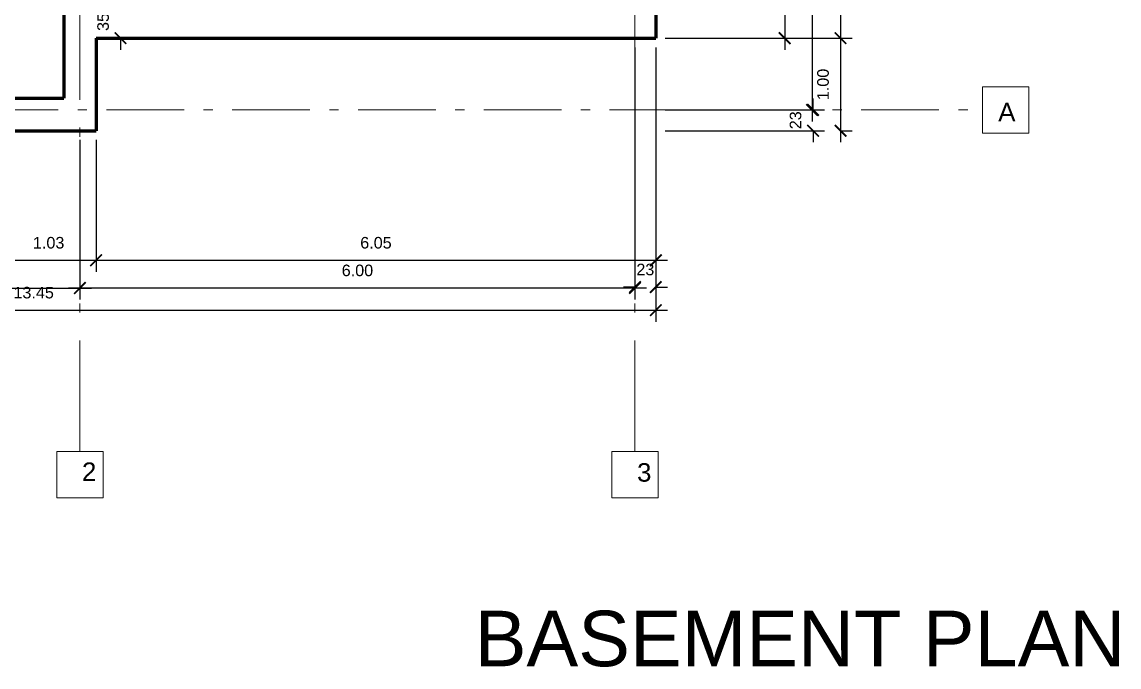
# Model space of a CAD drawing. Header units: inches. Extents: x 12.8 to 66.6, y 2.1 to 46.7.
# Drawn here: x 54.24 to 66.1, y 29.35 to 36.32 of the extents above; entities that cross this region are included whole.
import ezdxf

# ---------------------------------------------------------------- set-up
doc = ezdxf.new("R2010")
doc.units = ezdxf.units.IN
doc.header["$MEASUREMENT"] = 0
doc.linetypes.add('ACAD_ISO10W100', pattern=[18, 12, -3, 0, -3])
for name, color, linetype, lineweight in [('axes', 40, 'ACAD_ISO10W100', 20), ('cote', 252, 'Continuous', 20), ('walls', 160, 'Continuous', 80)]:
    doc.layers.add(name, color=color, linetype=linetype, lineweight=lineweight)
doc.styles.get("Standard").update_dxf_attribs({"font": 'arial.ttf'})
doc.dimstyles.new('1_50_centimeters', dxfattribs={"dimscale": 50, "dimtxt": 0.0025, "dimasz": 0.0025, "dimexe": 0.0025, "dimexo": 0.002, "dimgap": 0.0025, "dimtad": 1, "dimdec": 0, "dimlfac": 100, "dimzin": 0, "dimdsep": 46, "dimtxsty": 'Standard', "dimblk": 'ARCHTICK', "dimcen": 0.002, "dimdle": 0.0025, "dimadec": 0, "dimazin": 0, "dimtfac": 1, "dimtdec": 0, "dimtix": 1, "dimtofl": 0, "dimtmove": 0, "dimatfit": 3, "dimldrblk": 'ARCHTICK', "dimfxl": 1, "dimfxlon": 1, "dimtolj": 1, "dimtzin": 0, "dimarcsym": 0})
doc.dimstyles.new('1_50_meters', dxfattribs={"dimscale": 50, "dimtxt": 0.0025, "dimasz": 0.0025, "dimexe": 0.0025, "dimexo": 0.002, "dimgap": 0.0025, "dimtad": 1, "dimzin": 0, "dimdsep": 46, "dimtxsty": 'Standard', "dimblk": 'ARCHTICK', "dimcen": 0.002, "dimdle": 0.0025, "dimadec": 0, "dimazin": 0, "dimtfac": 1, "dimtofl": 0, "dimtmove": 0, "dimatfit": 3, "dimldrblk": 'ARCHTICK', "dimfxl": 1, "dimfxlon": 1, "dimtolj": 1, "dimtzin": 0, "dimarcsym": 0})

# ---------------------------------------------------------------- blocks, each defined once
blk = doc.blocks.new('_ArchTick')
at = {"color": 0, "linetype": 'ByBlock', "const_width": 0.15}
blk.add_lwpolyline([(-0.5, -0.5), (0.5, 0.5)], dxfattribs=at)
blk = doc.blocks.new('*D658')
at = {"layer": 'cote', "color": 0, "lineweight": -2, "ltscale": 0.1, "transparency": 16777216}
for p, q in [((63.093, 43.524), (63.093, 36.024)), ((61.196, 43.399), (63.218, 43.399)), ((61.196, 36.149), (63.218, 36.149))]:
    blk.add_line(p, q, dxfattribs=at)
at = {"layer": 'Defpoints', "color": 0, "ltscale": 0.1, "transparency": 16777216}
for p in [(61.096, 43.399), (61.096, 36.149), (63.093, 36.149)]:
    blk.add_point(p, dxfattribs=at)
at = {"layer": 'cote', "color": 0, "lineweight": -2, "ltscale": 0.1, "transparency": 16777216, "xscale": 0.125, "yscale": 0.125, "zscale": 0.125}
for p, rotation in [((63.093, 43.399), 90), ((63.093, 36.149), 270)]:
    blk.add_blockref('_ArchTick', p, dxfattribs=dict(at, rotation=rotation))
at = {"layer": 'cote', "color": 0, "ltscale": 0.1, "transparency": 16777216, "insert": (62.904, 39.774), "char_height": 0.125, "attachment_point": 5, "rotation": 90}
blk.add_mtext('\\A1;7.25', dxfattribs=at)
blk = doc.blocks.new('*D613')
at = {"layer": 'cote', "color": 0, "lineweight": -2, "ltscale": 0.1, "transparency": 16777216}
for p, q in [((63.093, 36.274), (63.093, 35.024)), ((63.093, 36.149), (63.218, 36.149)), ((63.093, 35.149), (63.218, 35.149))]:
    blk.add_line(p, q, dxfattribs=at)
at = {"layer": 'Defpoints', "color": 0, "ltscale": 0.1, "transparency": 16777216}
for p in [(63.093, 36.149), (63.093, 35.149), (63.093, 35.149)]:
    blk.add_point(p, dxfattribs=at)
at = {"layer": 'cote', "color": 0, "lineweight": -2, "ltscale": 0.1, "transparency": 16777216, "xscale": 0.125, "yscale": 0.125, "zscale": 0.125}
for p, rotation in [((63.093, 36.149), 90), ((63.093, 35.149), 270)]:
    blk.add_blockref('_ArchTick', p, dxfattribs=dict(at, rotation=rotation))
at = {"layer": 'cote', "color": 0, "ltscale": 0.1, "transparency": 16777216, "insert": (62.904, 35.649), "char_height": 0.125, "attachment_point": 5, "rotation": 90}
blk.add_mtext('\\A1;1.00', dxfattribs=at)
blk = doc.blocks.new('*D614')
at = {"layer": 'cote', "color": 0, "lineweight": -2, "ltscale": 0.1, "transparency": 16777216}
for p, q in [((62.785, 39.399), (62.785, 35.249)), ((61.196, 39.274), (62.91, 39.274)), ((61.196, 35.374), (62.91, 35.374))]:
    blk.add_line(p, q, dxfattribs=at)
at = {"layer": 'Defpoints', "color": 0, "ltscale": 0.1, "transparency": 16777216}
for p in [(61.096, 39.274), (61.096, 35.374), (62.785, 35.374)]:
    blk.add_point(p, dxfattribs=at)
at = {"layer": 'cote', "color": 0, "lineweight": -2, "ltscale": 0.1, "transparency": 16777216, "xscale": 0.125, "yscale": 0.125, "zscale": 0.125}
for p, rotation in [((62.785, 39.274), 90), ((62.785, 35.374), 270)]:
    blk.add_blockref('_ArchTick', p, dxfattribs=dict(at, rotation=rotation))
at = {"layer": 'cote', "color": 0, "ltscale": 0.1, "transparency": 16777216, "insert": (62.596, 37.324), "char_height": 0.125, "attachment_point": 5, "rotation": 90}
blk.add_mtext('\\A1;3.90', dxfattribs=at)
blk = doc.blocks.new('*D615')
at = {"layer": 'cote', "color": 0, "lineweight": -2, "ltscale": 0.1, "transparency": 16777216}
for p, q in [((62.796, 35.374), (62.796, 35.499)), ((61.196, 35.374), (62.921, 35.374)), ((61.196, 35.149), (62.921, 35.149)), ((62.796, 35.149), (62.796, 35.024))]:
    blk.add_line(p, q, dxfattribs=at)
at = {"layer": 'Defpoints', "color": 0, "ltscale": 0.1, "transparency": 16777216}
for p in [(61.096, 35.374), (61.096, 35.149), (62.796, 35.149)]:
    blk.add_point(p, dxfattribs=at)
at = {"layer": 'cote', "color": 0, "lineweight": -2, "ltscale": 0.1, "transparency": 16777216, "xscale": 0.125, "yscale": 0.125, "zscale": 0.125}
for p, rotation in [((62.796, 35.374), 270), ((62.796, 35.149), 90)]:
    blk.add_blockref('_ArchTick', p, dxfattribs=dict(at, rotation=rotation))
at = {"layer": 'cote', "color": 0, "ltscale": 0.1, "transparency": 16777216, "insert": (62.607, 35.262), "char_height": 0.125, "attachment_point": 5, "rotation": 90}
blk.add_mtext('\\A1;23', dxfattribs=at)
blk = doc.blocks.new('*D664')
at = {"layer": 'cote', "color": 0, "lineweight": -2, "ltscale": 0.1, "transparency": 16777216}
for p, q in [((62.489, 40.724), (62.489, 36.024)), ((61.196, 40.599), (62.614, 40.599)), ((61.196, 36.149), (62.614, 36.149))]:
    blk.add_line(p, q, dxfattribs=at)
at = {"layer": 'Defpoints', "color": 0, "ltscale": 0.1, "transparency": 16777216}
for p in [(61.096, 40.599), (61.096, 36.149), (62.489, 36.149)]:
    blk.add_point(p, dxfattribs=at)
at = {"layer": 'cote', "color": 0, "lineweight": -2, "ltscale": 0.1, "transparency": 16777216, "xscale": 0.125, "yscale": 0.125, "zscale": 0.125}
for p, rotation in [((62.489, 40.599), 90), ((62.489, 36.149), 270)]:
    blk.add_blockref('_ArchTick', p, dxfattribs=dict(at, rotation=rotation))
at = {"layer": 'cote', "color": 0, "ltscale": 0.1, "transparency": 16777216, "insert": (62.301, 38.374), "char_height": 0.125, "attachment_point": 5, "rotation": 90}
blk.add_mtext('\\A1;4.45', dxfattribs=at)
blk = doc.blocks.new('*D675')
at = {"layer": 'cote', "color": 0, "lineweight": -2, "ltscale": 0.1, "transparency": 16777216}
for p, q in [((61.096, 36.049), (61.096, 33.085)), ((47.646, 35.049), (47.646, 33.085)), ((47.521, 33.21), (61.221, 33.21))]:
    blk.add_line(p, q, dxfattribs=at)
at = {"layer": 'Defpoints', "color": 0, "ltscale": 0.1, "transparency": 16777216}
for p in [(61.096, 36.149), (47.646, 35.149), (61.096, 33.21)]:
    blk.add_point(p, dxfattribs=at)
at = {"layer": 'cote', "color": 0, "lineweight": -2, "ltscale": 0.1, "transparency": 16777216, "xscale": 0.125, "yscale": 0.125, "zscale": 0.125, "rotation": 180}
blk.add_blockref('_ArchTick', (47.646, 33.21), dxfattribs=at)
at = {"layer": 'cote', "color": 0, "lineweight": -2, "ltscale": 0.1, "transparency": 16777216, "xscale": 0.125, "yscale": 0.125, "zscale": 0.125}
blk.add_blockref('_ArchTick', (61.096, 33.21), dxfattribs=at)
at = {"layer": 'cote', "color": 0, "ltscale": 0.1, "transparency": 16777216, "insert": (54.371, 33.399), "char_height": 0.125, "attachment_point": 5}
blk.add_mtext('\\A1;13.45', dxfattribs=at)
blk = doc.blocks.new('*D620')
at = {"layer": 'cote', "color": 0, "lineweight": -2, "ltscale": 0.1, "transparency": 16777216}
for p, q in [((47.871, 35.049), (47.871, 33.324)), ((54.871, 35.049), (54.871, 33.324)), ((47.746, 33.449), (54.996, 33.449))]:
    blk.add_line(p, q, dxfattribs=at)
at = {"layer": 'Defpoints', "color": 0, "ltscale": 0.1, "transparency": 16777216}
for p in [(47.871, 35.149), (54.871, 35.149), (54.871, 33.449)]:
    blk.add_point(p, dxfattribs=at)
at = {"layer": 'cote', "color": 0, "lineweight": -2, "ltscale": 0.1, "transparency": 16777216, "xscale": 0.125, "yscale": 0.125, "zscale": 0.125, "rotation": 180}
blk.add_blockref('_ArchTick', (47.871, 33.449), dxfattribs=at)
at = {"layer": 'cote', "color": 0, "lineweight": -2, "ltscale": 0.1, "transparency": 16777216, "xscale": 0.125, "yscale": 0.125, "zscale": 0.125}
blk.add_blockref('_ArchTick', (54.871, 33.449), dxfattribs=at)
at = {"layer": 'cote', "color": 0, "ltscale": 0.1, "transparency": 16777216, "insert": (51.371, 33.638), "char_height": 0.125, "attachment_point": 5}
blk.add_mtext('\\A1;7.00', dxfattribs=at)
blk = doc.blocks.new('*D676')
at = {"layer": 'cote', "color": 0, "lineweight": -2, "ltscale": 0.1, "transparency": 16777216}
for p, q in [((54.871, 35.049), (54.871, 33.325)), ((60.871, 35.049), (60.871, 33.325)), ((54.746, 33.45), (60.996, 33.45))]:
    blk.add_line(p, q, dxfattribs=at)
at = {"layer": 'Defpoints', "color": 0, "ltscale": 0.1, "transparency": 16777216}
for p in [(54.871, 35.149), (60.871, 35.149), (60.871, 33.45)]:
    blk.add_point(p, dxfattribs=at)
at = {"layer": 'cote', "color": 0, "lineweight": -2, "ltscale": 0.1, "transparency": 16777216, "xscale": 0.125, "yscale": 0.125, "zscale": 0.125, "rotation": 180}
blk.add_blockref('_ArchTick', (54.871, 33.45), dxfattribs=at)
at = {"layer": 'cote', "color": 0, "lineweight": -2, "ltscale": 0.1, "transparency": 16777216, "xscale": 0.125, "yscale": 0.125, "zscale": 0.125}
blk.add_blockref('_ArchTick', (60.871, 33.45), dxfattribs=at)
at = {"layer": 'cote', "color": 0, "ltscale": 0.1, "transparency": 16777216, "insert": (57.871, 33.639), "char_height": 0.125, "attachment_point": 5}
blk.add_mtext('\\A1;6.00', dxfattribs=at)
blk = doc.blocks.new('*D677')
at = {"layer": 'cote', "color": 0, "lineweight": -2, "ltscale": 0.1, "transparency": 16777216}
for p, q in [((60.871, 36.049), (60.871, 33.335)), ((61.096, 36.049), (61.096, 33.335)), ((60.871, 33.46), (60.746, 33.46)), ((61.096, 33.46), (61.221, 33.46))]:
    blk.add_line(p, q, dxfattribs=at)
at = {"layer": 'Defpoints', "color": 0, "ltscale": 0.1, "transparency": 16777216}
for p in [(60.871, 36.149), (61.096, 36.149), (61.096, 33.46)]:
    blk.add_point(p, dxfattribs=at)
at = {"layer": 'cote', "color": 0, "lineweight": -2, "ltscale": 0.1, "transparency": 16777216, "xscale": 0.125, "yscale": 0.125, "zscale": 0.125}
blk.add_blockref('_ArchTick', (60.871, 33.46), dxfattribs=at)
at = {"layer": 'cote', "color": 0, "lineweight": -2, "ltscale": 0.1, "transparency": 16777216, "xscale": 0.125, "yscale": 0.125, "zscale": 0.125, "rotation": 180}
blk.add_blockref('_ArchTick', (61.096, 33.46), dxfattribs=at)
at = {"layer": 'cote', "color": 0, "ltscale": 0.1, "transparency": 16777216, "insert": (60.983, 33.649), "char_height": 0.125, "attachment_point": 5}
blk.add_mtext('\\A1;23', dxfattribs=at)
blk = doc.blocks.new('*D680')
at = {"layer": 'cote', "color": 0, "lineweight": -2, "ltscale": 0.1, "transparency": 16777216}
for p, q in [((54.021, 35.049), (54.021, 33.624)), ((55.046, 35.049), (55.046, 33.624)), ((53.896, 33.749), (55.171, 33.749))]:
    blk.add_line(p, q, dxfattribs=at)
at = {"layer": 'Defpoints', "color": 0, "ltscale": 0.1, "transparency": 16777216}
for p in [(54.021, 35.149), (55.046, 35.149), (55.046, 33.749)]:
    blk.add_point(p, dxfattribs=at)
at = {"layer": 'cote', "color": 0, "lineweight": -2, "ltscale": 0.1, "transparency": 16777216, "xscale": 0.125, "yscale": 0.125, "zscale": 0.125, "rotation": 180}
blk.add_blockref('_ArchTick', (54.021, 33.749), dxfattribs=at)
at = {"layer": 'cote', "color": 0, "lineweight": -2, "ltscale": 0.1, "transparency": 16777216, "xscale": 0.125, "yscale": 0.125, "zscale": 0.125}
blk.add_blockref('_ArchTick', (55.046, 33.749), dxfattribs=at)
at = {"layer": 'cote', "color": 0, "ltscale": 0.1, "transparency": 16777216, "insert": (54.533, 33.938), "char_height": 0.125, "attachment_point": 5}
blk.add_mtext('\\A1;1.03', dxfattribs=at)
blk = doc.blocks.new('*D681')
at = {"layer": 'cote', "color": 0, "lineweight": -2, "ltscale": 0.1, "transparency": 16777216}
for p, q in [((55.046, 35.049), (55.046, 33.624)), ((61.096, 35.049), (61.096, 33.624)), ((54.921, 33.749), (61.221, 33.749))]:
    blk.add_line(p, q, dxfattribs=at)
at = {"layer": 'Defpoints', "color": 0, "ltscale": 0.1, "transparency": 16777216}
for p in [(55.046, 35.149), (61.096, 35.149), (61.096, 33.749)]:
    blk.add_point(p, dxfattribs=at)
at = {"layer": 'cote', "color": 0, "lineweight": -2, "ltscale": 0.1, "transparency": 16777216, "xscale": 0.125, "yscale": 0.125, "zscale": 0.125, "rotation": 180}
blk.add_blockref('_ArchTick', (55.046, 33.749), dxfattribs=at)
at = {"layer": 'cote', "color": 0, "lineweight": -2, "ltscale": 0.1, "transparency": 16777216, "xscale": 0.125, "yscale": 0.125, "zscale": 0.125}
blk.add_blockref('_ArchTick', (61.096, 33.749), dxfattribs=at)
at = {"layer": 'cote', "color": 0, "ltscale": 0.1, "transparency": 16777216, "insert": (58.071, 33.938), "char_height": 0.125, "attachment_point": 5}
blk.add_mtext('\\A1;6.05', dxfattribs=at)
blk = doc.blocks.new('*D642')
at = {"layer": 'cote', "color": 0, "lineweight": -2, "ltscale": 0.1, "transparency": 16777216}
for p, q in [((55.31, 36.499), (55.31, 36.624)), ((55.146, 36.499), (55.435, 36.499)), ((55.146, 36.149), (55.435, 36.149)), ((55.31, 36.149), (55.31, 36.024))]:
    blk.add_line(p, q, dxfattribs=at)
at = {"layer": 'Defpoints', "color": 0, "ltscale": 0.1, "transparency": 16777216}
for p in [(55.046, 36.499), (55.31, 36.499), (55.046, 36.149)]:
    blk.add_point(p, dxfattribs=at)
at = {"layer": 'cote', "color": 0, "lineweight": -2, "ltscale": 0.1, "transparency": 16777216, "xscale": 0.125, "yscale": 0.125, "zscale": 0.125}
for p, rotation in [((55.31, 36.499), 270), ((55.31, 36.149), 90)]:
    blk.add_blockref('_ArchTick', p, dxfattribs=dict(at, rotation=rotation))
at = {"layer": 'cote', "color": 0, "ltscale": 0.1, "transparency": 16777216, "insert": (55.122, 36.324), "char_height": 0.125, "attachment_point": 5, "rotation": 90}
blk.add_mtext('\\A1;35', dxfattribs=at)

msp = doc.modelspace()

# ---------------------------------------------------------------- linework, layer by layer
at = {"layer": 'axes', "ltscale": 0.1}
for p, q in [((54.871, 46.18396), (54.871, 31.68396)), ((60.871, 46.18396), (60.871, 31.68396))]:
    msp.add_line(p, q, dxfattribs=at)
at = {"layer": 'axes', "ltscale": 0.07}
msp.add_line((44.27711, 35.37432), (64.6281, 35.37432), dxfattribs=at)
at = {"layer": 'axes', "ltscale": 0.1}
for points in [[(64.6281, 35.62432), (64.6281, 35.12432), (65.1281, 35.12432), (65.1281, 35.62432)], [(54.621, 31.68396), (54.621, 31.18396), (55.121, 31.18396), (55.121, 31.68396)], [(60.621, 31.68396), (60.621, 31.18396), (61.121, 31.18396), (61.121, 31.68396)]]:
    msp.add_lwpolyline(points, close=True, dxfattribs=at)
at = {"layer": 'walls', "ltscale": 0.1}
for p, q in [((61.096, 40.59932), (61.096, 36.14932)), ((54.696, 39.09932), (54.696, 35.49932)), ((55.046, 36.14932), (61.096, 36.14932)), ((55.046, 36.14932), (55.046, 35.14932)), ((54.021, 35.49932), (54.696, 35.49932)), ((54.021, 35.14932), (55.046, 35.14932))]:
    msp.add_line(p, q, dxfattribs=at)

# ---------------------------------------------------------------- texts
at = {"ltscale": 0.1, "insert": (59.13928, 29.96293), "char_height": 0.6, "attachment_point": 1}
msp.add_mtext_dynamic_manual_height_columns('{\\C0;BASEMENT PLAN}', width=8.2762772, gutter_width=1, heights=[0.62046], dxfattribs=at)
at = {"layer": 'axes', "ltscale": 0.1, "insert": (64.79752, 35.45104), "char_height": 0.2, "attachment_point": 1}
msp.add_mtext_dynamic_manual_height_columns('A', width=0.5, gutter_width=1, heights=[0.06274], dxfattribs=at)
at = {"layer": 'axes', "ltscale": 0.1, "char_height": 0.2, "attachment_point": 1}
for s, insert in [('\\pxqc;2', (54.871, 31.56505)), ('\\pxqc;3', (60.871, 31.55728))]:
    msp.add_mtext(s, dxfattribs=dict(at, insert=insert))

# ---------------------------------------------------------------- dimensions: what is measured, and where the dimension line sits
at = {"layer": 'cote', "ltscale": 0.1}
for base, p1, p2, dimstyle, picture, middle in [((63.09259, 36.14932), (61.096, 43.39932), (61.096, 36.14932), '1_50_meters', '*D658', (62.90377, 39.77432)), ((62.48931, 36.14932), (61.096, 40.59932), (61.096, 36.14932), '1_50_meters', '*D664', (62.30075, 38.37432)), ((62.78511, 35.37432), (61.096, 39.27432), (61.096, 35.37432), '1_50_meters', '*D614', (62.59625, 37.32432)), ((55.31044, 36.49932), (55.046, 36.14932), (55.046, 36.49932), '1_50_centimeters', '*D642', (55.12157, 36.32432)), ((63.09259, 35.14932), (63.09259, 36.14932), (63.09259, 35.14932), '1_50_meters', '*D613', (62.90377, 35.64932)), ((62.7958811781, 35.1493181558), (61.0959965579, 35.3743181558), (61.0959965579, 35.1493181558), '1_50_centimeters', '*D615', (62.6070169216, 35.2618181558))]:
    dim = msp.add_linear_dim(base=base, p1=p1, p2=p2, angle=90, dimstyle=dimstyle, dxfattribs=at)
    dim.commit()
    dim.dimension.update_dxf_attribs({"geometry": picture, "text_midpoint": middle})
for base, p1, p2, dimstyle, picture, middle in [((61.096, 33.21042), (47.646, 35.14932), (61.096, 36.14932), '1_50_meters', '*D675', (54.371, 33.39929)), ((61.0959965579, 33.4600517016), (60.8709965579, 36.1493181558), (61.0959965579, 36.1493181558), '1_50_centimeters', '*D677', (60.9834965579, 33.6489159581)), ((54.871, 33.44932), (47.871, 35.14932), (54.871, 35.14932), '1_50_meters', '*D620', (51.371, 33.63814)), ((55.0459965579, 33.7493181558), (54.0209965579, 35.1493181558), (55.0459965579, 35.1493181558), '1_50_meters', '*D680', (54.5334965579, 33.9381824123)), ((60.871, 33.44994), (54.871, 35.14932), (60.871, 35.14932), '1_50_meters', '*D676', (57.871, 33.63876)), ((61.096, 33.74932), (55.046, 35.14932), (61.096, 35.14932), '1_50_meters', '*D681', (58.071, 33.93814))]:
    dim = msp.add_linear_dim(base=base, p1=p1, p2=p2, dimstyle=dimstyle, dxfattribs=at)
    dim.commit()
    dim.dimension.update_dxf_attribs({"geometry": picture, "text_midpoint": middle})

doc.saveas('drawing.dxf')
